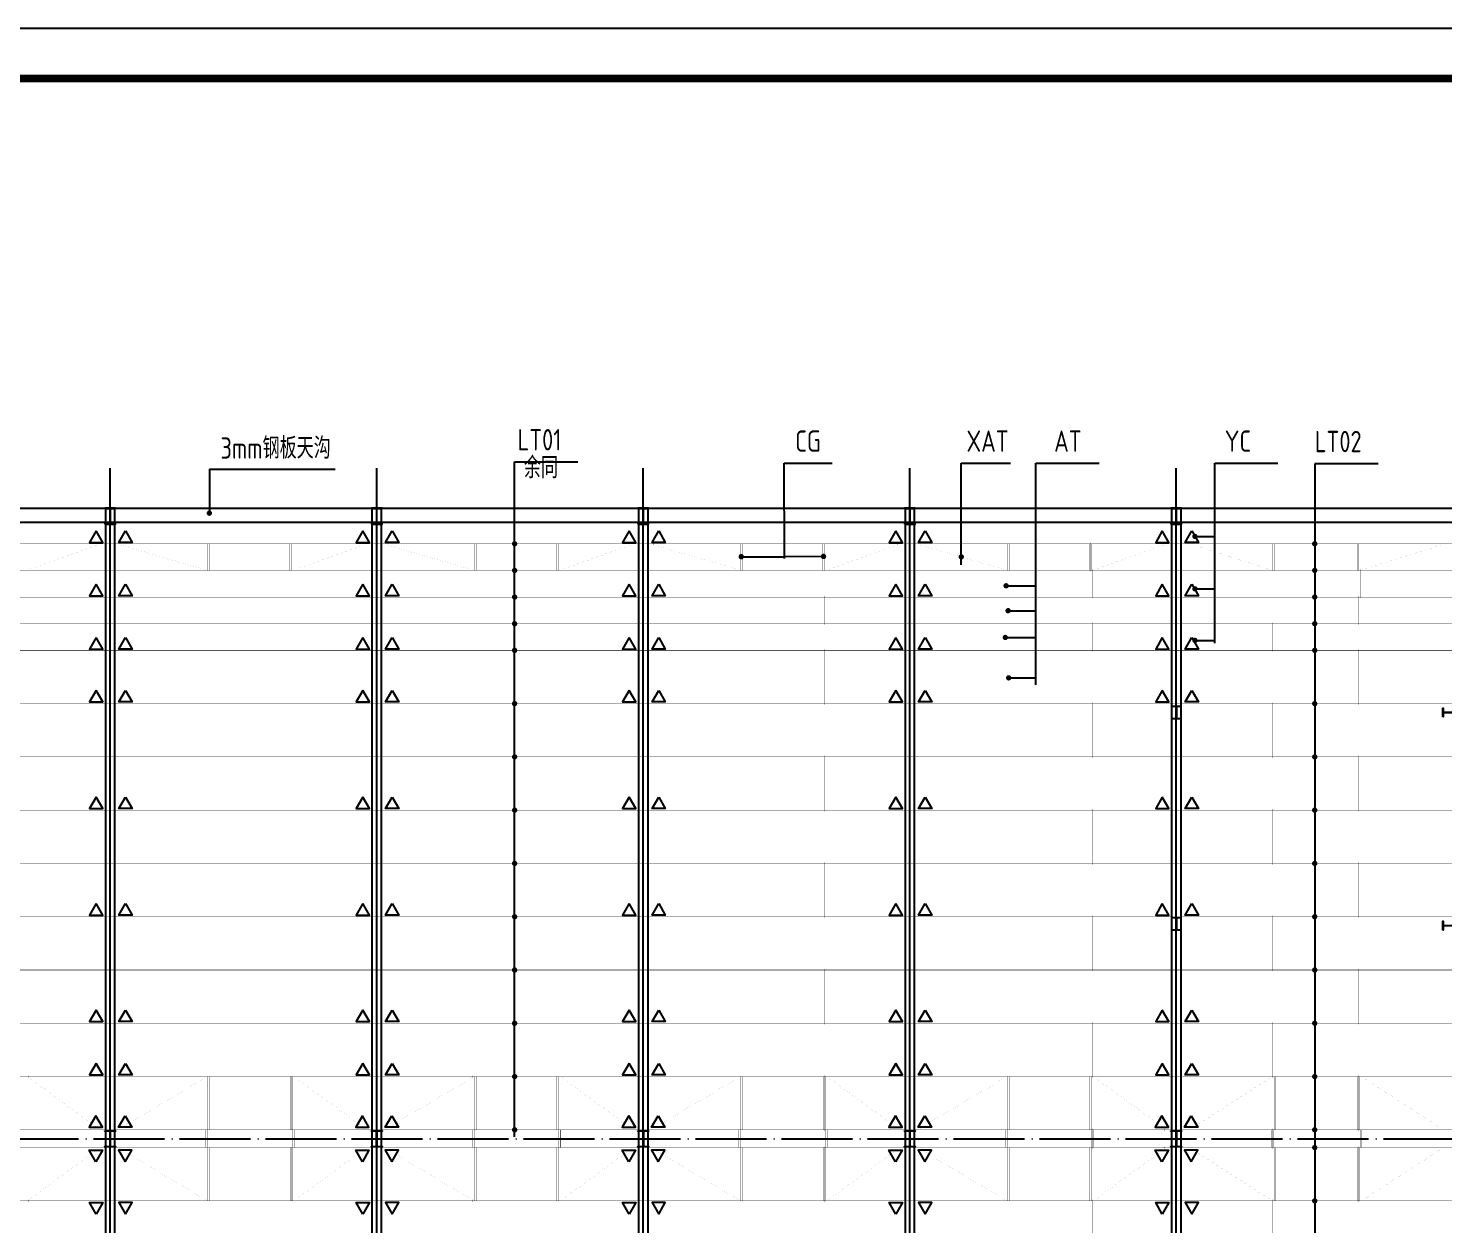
# Model space of a CAD drawing. Extents: x 180850 to 1399066, y 113487 to 334416.
# Drawn here: x 959157 to 998986, y 186697 to 220382 of the extents above; entities that cross this region are included whole.
import ezdxf
from ezdxf.enums import TextEntityAlignment as Align

# ---------------------------------------------------------------- set-up
doc = ezdxf.new("R2010")
doc.units = 0
doc.header["$LTSCALE"] = 1000
doc.linetypes.add('DOTE', pattern=[2.42, 2, -0.2, 0.02, -0.2])
doc.layers.add('_0', color=7, linetype='Continuous', lineweight=25)
for name, color, linetype in [('AXIS', 3, 'Continuous'), ('DOTE', 1, 'Continuous'), ('GL', 150, 'Continuous'), ('GZ', 50, 'Continuous'), ('LT', 27, 'Continuous'), ('PUB_TITLE', 4, 'Continuous'), ('THIN', 7, 'Continuous')]:
    doc.layers.add(name, color=color, linetype=linetype)
doc.styles.add('TSSD_Norm', font='tssdeng.shx', dxfattribs={"bigfont": 'hztxt.shx'})

# ---------------------------------------------------------------- blocks, each defined once
blk = doc.blocks.new('A$C10C50790')
blk.add_line((52100, 35050), (52340, 35050))
at = {"layer": 'GZ'}
for points in [[(22100, 35050), (22400, 35050), (22400, 35060), (22257, 35060), (22253, 35065), (22253, 35485), (22257, 35490), (22400, 35490), (22400, 35500), (22100, 35500), (22100, 35490), (22243, 35490), (22247, 35486), (22247, 35065), (22243, 35060), (22100, 35060), (22100, 35050)], [(29600, 35050), (29900, 35050), (29900, 35060), (29757, 35060), (29753, 35065), (29753, 35485), (29757, 35490), (29900, 35490), (29900, 35500), (29600, 35500), (29600, 35490), (29743, 35490), (29747, 35486), (29747, 35065), (29743, 35060), (29600, 35060), (29600, 35050)], [(37100, 35050), (37400, 35050), (37400, 35060), (37257, 35060), (37253, 35065), (37253, 35485), (37257, 35490), (37400, 35490), (37400, 35500), (37100, 35500), (37100, 35490), (37243, 35490), (37247, 35486), (37247, 35065), (37243, 35060), (37100, 35060), (37100, 35050)], [(44600, 35050), (44900, 35050), (44900, 35060), (44757, 35060), (44753, 35065), (44753, 35485), (44757, 35490), (44900, 35490), (44900, 35500), (44600, 35500), (44600, 35490), (44743, 35490), (44747, 35486), (44747, 35065), (44743, 35060), (44600, 35060), (44600, 35050)], [(52100, 35050), (52400, 35050), (52400, 35060), (52257, 35060), (52253, 35065), (52253, 35485), (52257, 35490), (52400, 35490), (52400, 35500), (52100, 35500), (52100, 35490), (52243, 35490), (52247, 35486), (52247, 35065), (52243, 35060), (52100, 35060), (52100, 35050)], [(52125, 29925), (52375, 29925), (52375, 29915), (52257, 29915), (52253, 29910), (52253, 29590), (52257, 29585), (52375, 29585), (52375, 29575), (52125, 29575), (52125, 29585), (52243, 29585), (52247, 29590), (52247, 29910), (52243, 29915), (52125, 29915), (52125, 29925)], [(59750, 29625), (59750, 29875), (59760, 29875), (59760, 29757), (59765, 29753), (60085, 29753), (60090, 29757), (60090, 29875), (60100, 29875), (60100, 29625), (60090, 29625), (60090, 29743), (60086, 29747), (59765, 29747), (59760, 29743), (59760, 29625), (59750, 29625)], [(52125, 23975), (52375, 23975), (52375, 23965), (52257, 23965), (52253, 23960), (52253, 23640), (52257, 23635), (52375, 23635), (52375, 23625), (52125, 23625), (52125, 23635), (52243, 23635), (52247, 23640), (52247, 23960), (52243, 23965), (52125, 23965), (52125, 23975)], [(59750, 23625), (59750, 23875), (59760, 23875), (59760, 23757), (59765, 23753), (60085, 23753), (60090, 23757), (60090, 23875), (60100, 23875), (60100, 23625), (60090, 23625), (60090, 23743), (60086, 23747), (59765, 23747), (59760, 23743), (59760, 23625), (59750, 23625)], [(22100, 17975), (22400, 17975), (22400, 17965), (22257, 17965), (22253, 17960), (22253, 17540), (22257, 17535), (22400, 17535), (22400, 17525), (22100, 17525), (22100, 17535), (22243, 17535), (22247, 17540), (22247, 17960), (22243, 17965), (22100, 17965), (22100, 17975)], [(29600, 17975), (29900, 17975), (29900, 17965), (29757, 17965), (29753, 17960), (29753, 17540), (29757, 17535), (29900, 17535), (29900, 17525), (29600, 17525), (29600, 17535), (29743, 17535), (29747, 17540), (29747, 17960), (29743, 17965), (29600, 17965), (29600, 17975)], [(37100, 17975), (37400, 17975), (37400, 17965), (37257, 17965), (37253, 17960), (37253, 17540), (37257, 17535), (37400, 17535), (37400, 17525), (37100, 17525), (37100, 17535), (37243, 17535), (37247, 17540), (37247, 17960), (37243, 17965), (37100, 17965), (37100, 17975)], [(44600, 17975), (44900, 17975), (44900, 17965), (44757, 17965), (44753, 17960), (44753, 17540), (44757, 17535), (44900, 17535), (44900, 17525), (44600, 17525), (44600, 17535), (44743, 17535), (44747, 17540), (44747, 17960), (44743, 17965), (44600, 17965), (44600, 17975)], [(52100, 17975), (52400, 17975), (52400, 17965), (52257, 17965), (52253, 17960), (52253, 17540), (52257, 17535), (52400, 17535), (52400, 17525), (52100, 17525), (52100, 17535), (52243, 17535), (52247, 17540), (52247, 17960), (52243, 17965), (52100, 17965), (52100, 17975)]]:
    blk.add_lwpolyline(points, close=True, dxfattribs=at)

msp = doc.modelspace()

# ---------------------------------------------------------------- linework, layer by layer
at = {"layer": '_0', "color": 1, "const_width": 75}
for points in [[(964214.29, 206729.85, 1), (964289.29, 206729.85, 1)], [(972879.87, 205868.4, -1), (972804.87, 205868.4, -1)], [(972879.88, 205868.4, -1), (972804.88, 205868.4, -1)], [(991949.25, 206074.36, 1), (992024.25, 206074.36, 1)], [(995394.57, 205868.41, -1), (995319.57, 205868.41, -1)], [(995394.57, 205868.41, -1), (995319.57, 205868.41, -1)], [(979181.72, 205505.5, 1), (979256.72, 205505.5, 1)], [(981572.09, 205512.09, -1), (981497.09, 205512.09, -1)], [(985373.5, 205499.69, 1), (985448.5, 205499.69, 1)], [(972879.87, 205118.4, -1), (972804.87, 205118.4, -1)], [(972879.88, 205118.4, -1), (972804.88, 205118.4, -1)], [(995394.57, 205118.41, -1), (995319.57, 205118.41, -1)], [(995394.57, 205118.41, -1), (995319.57, 205118.41, -1)], [(986635.64, 204685.8, 1), (986710.64, 204685.8, 1)], [(972879.87, 204368.4, -1), (972804.87, 204368.4, -1)], [(972879.88, 204368.4, -1), (972804.88, 204368.4, -1)], [(991949.25, 204599.09, 1), (992024.25, 204599.09, 1)], [(995394.57, 204368.41, -1), (995319.57, 204368.41, -1)], [(995394.58, 204368.41, -1), (995319.58, 204368.41, -1)], [(986690.14, 203984.42, 1), (986765.14, 203984.42, 1)], [(972879.88, 203618.4, -1), (972804.88, 203618.4, -1)], [(972879.88, 203618.4, -1), (972804.88, 203618.4, -1)], [(995394.57, 203618.41, -1), (995319.57, 203618.41, -1)], [(995394.58, 203618.41, -1), (995319.58, 203618.41, -1)], [(986611.68, 203231.32, 1), (986686.68, 203231.32, 1)], [(991949.25, 203148.51, 1), (992024.25, 203148.51, 1)], [(972879.87, 202868.4, -1), (972804.87, 202868.4, -1)], [(995394.57, 202868.41, -1), (995319.57, 202868.41, -1)], [(986708.44, 202093.72, 1), (986783.44, 202093.72, 1)], [(972879.87, 201368.4, -1), (972804.87, 201368.4, -1)], [(995394.57, 201368.41, -1), (995319.57, 201368.41, -1)], [(972879.87, 199868.4, -1), (972804.87, 199868.4, -1)], [(995394.57, 199868.41, -1), (995319.57, 199868.41, -1)], [(972879.87, 198368.4, -1), (972804.87, 198368.4, -1)], [(995394.57, 198368.41, -1), (995319.57, 198368.41, -1)], [(972879.87, 196868.4, -1), (972804.87, 196868.4, -1)], [(995394.57, 196868.41, -1), (995319.57, 196868.41, -1)], [(972879.87, 195368.4, -1), (972804.87, 195368.4, -1)], [(995394.57, 195368.41, -1), (995319.57, 195368.41, -1)], [(972879.87, 193868.4, -1), (972804.87, 193868.4, -1)], [(995394.57, 193868.41, -1), (995319.57, 193868.41, -1)], [(972879.88, 192368.4, -1), (972804.88, 192368.4, -1)], [(995394.57, 192368.41, -1), (995319.57, 192368.41, -1)], [(972879.88, 190868.4, -1), (972804.88, 190868.4, -1)], [(995394.57, 190868.41, -1), (995319.57, 190868.41, -1)], [(972879.88, 189368.4, -1), (972804.88, 189368.4, -1)], [(995394.58, 189368.41, -1), (995319.58, 189368.41, -1)], [(995394.58, 188868.48, 1), (995319.58, 188868.48, 1)], [(995394.57, 187368.48, 1), (995319.57, 187368.48, 1)]]:
    msp.add_lwpolyline(points, format="xyb", close=True, dxfattribs=at)
at = {"layer": 'AXIS', "linetype": 'ByBlock'}
for p, q in [((964251.79, 207966.77), (967789.26, 207966.77)), ((972842.37, 208173.47), (974623.02, 208173.47)), ((972842.37, 189174.93), (972842.37, 208173.47)), ((980431.17, 208135.45), (981777.86, 208135.45)), ((980434.94, 205455.56), (980431.17, 208135.45)), ((985411, 208135.44), (986799.06, 208135.44)), ((985411, 205273.76), (985411, 208135.44)), ((987510.24, 201899.07), (987510.24, 208135.45)), ((987510.25, 208135.45), (989290.89, 208135.45)), ((992541.67, 208135.45), (994322.32, 208135.45)), ((992541.67, 203067.12), (992541.67, 208135.45)), ((997141.2, 208123.49), (995360.56, 208123.49)), ((995360.56, 208123.49), (995360.57, 172170.64))]:
    msp.add_line(p, q, dxfattribs=at)
at = {"layer": 'AXIS'}
for p, q in [((964251.79, 207966.77), (964251.79, 206729.85)), ((991983.27, 206074.37), (992541.67, 206074.37)), ((979215.74, 205505.51), (980432.66, 205505.51)), ((981538.06, 205512.1), (980432.66, 205505.51)), ((986669.67, 204685.81), (987510.24, 204685.81)), ((991983.27, 204599.11), (992541.67, 204599.11)), ((986724.16, 203984.44), (987510.24, 203977.9)), ((986645.7, 203231.33), (987510.24, 203231.33)), ((991983.27, 203148.52), (992541.67, 203148.52)), ((986742.46, 202093.73), (987510.24, 202093.73))]:
    msp.add_line(p, q, dxfattribs=at)
at = {"layer": 'AXIS', "color": 4, "linetype": 'ByBlock', "ltscale": 0.1}
msp.add_lwpolyline([(939212.22, 206868.45), (999312.22, 206868.45), (999312.22, 206468.45), (939212.22, 206468.45)], close=True, dxfattribs=at)
at = {"layer": 'AXIS', "color": 6, "linetype": 'ByBlock'}
for points in [[(961068.34, 206230.03), (960881.16, 205905.83), (961255.52, 205905.83)], [(961068.34, 206230.03), (960881.16, 205905.83), (961255.52, 205905.83)], [(961895.54, 206230.03), (962082.72, 205905.83), (961708.37, 205905.83)], [(961895.54, 206230.03), (962082.72, 205905.83), (961708.37, 205905.83)], [(968568.34, 206230.03), (968381.16, 205905.83), (968755.52, 205905.83)], [(968568.34, 206230.03), (968381.16, 205905.83), (968755.52, 205905.83)], [(969395.54, 206230.03), (969582.72, 205905.83), (969208.37, 205905.83)], [(969395.54, 206230.03), (969582.72, 205905.83), (969208.37, 205905.83)], [(976068.34, 206230.03), (975881.16, 205905.83), (976255.52, 205905.83)], [(976068.34, 206230.03), (975881.16, 205905.83), (976255.52, 205905.83)], [(976895.54, 206230.03), (977082.72, 205905.83), (976708.37, 205905.83)], [(976895.54, 206230.03), (977082.72, 205905.83), (976708.37, 205905.83)], [(983568.34, 206230.03), (983381.16, 205905.83), (983755.52, 205905.83)], [(983568.34, 206230.03), (983381.16, 205905.83), (983755.52, 205905.83)], [(984395.54, 206230.03), (984582.72, 205905.83), (984208.37, 205905.83)], [(984395.54, 206230.03), (984582.72, 205905.83), (984208.37, 205905.83)], [(991068.34, 206230.03), (990881.16, 205905.83), (991255.52, 205905.83)], [(991068.34, 206230.03), (990881.16, 205905.83), (991255.52, 205905.83)], [(991895.54, 206230.03), (992082.72, 205905.83), (991708.37, 205905.83)], [(991895.54, 206230.03), (992082.72, 205905.83), (991708.37, 205905.83)], [(961068.34, 204730.03), (960881.16, 204405.83), (961255.52, 204405.83)], [(961068.34, 204730.03), (960881.16, 204405.83), (961255.52, 204405.83)], [(961895.54, 204730.03), (962082.72, 204405.83), (961708.37, 204405.83)], [(961895.54, 204730.03), (962082.72, 204405.83), (961708.37, 204405.83)], [(968568.34, 204730.03), (968381.16, 204405.83), (968755.52, 204405.83)], [(968568.34, 204730.03), (968381.16, 204405.83), (968755.52, 204405.83)], [(969395.54, 204730.03), (969582.72, 204405.83), (969208.37, 204405.83)], [(969395.54, 204730.03), (969582.72, 204405.83), (969208.37, 204405.83)], [(976068.34, 204730.03), (975881.16, 204405.83), (976255.52, 204405.83)], [(976068.34, 204730.03), (975881.16, 204405.83), (976255.52, 204405.83)], [(976895.54, 204730.03), (977082.72, 204405.83), (976708.37, 204405.83)], [(976895.54, 204730.03), (977082.72, 204405.83), (976708.37, 204405.83)], [(983568.34, 204730.03), (983381.16, 204405.83), (983755.52, 204405.83)], [(983568.34, 204730.03), (983381.16, 204405.83), (983755.52, 204405.83)], [(984395.54, 204730.03), (984582.72, 204405.83), (984208.37, 204405.83)], [(984395.54, 204730.03), (984582.72, 204405.83), (984208.37, 204405.83)], [(991068.34, 204730.03), (990881.16, 204405.83), (991255.52, 204405.83)], [(991068.34, 204730.03), (990881.16, 204405.83), (991255.52, 204405.83)], [(991895.54, 204730.03), (992082.72, 204405.83), (991708.37, 204405.83)], [(991895.54, 204730.03), (992082.72, 204405.83), (991708.37, 204405.83)], [(961068.34, 203230.03), (960881.16, 202905.83), (961255.52, 202905.83)], [(961895.55, 203230.03), (962082.72, 202905.83), (961708.37, 202905.83)], [(968568.34, 203230.03), (968381.16, 202905.83), (968755.52, 202905.83)], [(969395.55, 203230.03), (969582.72, 202905.83), (969208.37, 202905.83)], [(976068.34, 203230.03), (975881.16, 202905.83), (976255.52, 202905.83)], [(976895.55, 203230.03), (977082.72, 202905.83), (976708.37, 202905.83)], [(983568.34, 203230.03), (983381.16, 202905.83), (983755.52, 202905.83)], [(984395.55, 203230.03), (984582.72, 202905.83), (984208.37, 202905.83)], [(991068.34, 203230.03), (990881.16, 202905.83), (991255.52, 202905.83)], [(991895.55, 203230.03), (992082.72, 202905.83), (991708.37, 202905.83)], [(961068.34, 201738.47), (960881.16, 201414.27), (961255.52, 201414.27)], [(961895.54, 201738.47), (962082.72, 201414.27), (961708.37, 201414.27)], [(968568.34, 201738.47), (968381.16, 201414.27), (968755.52, 201414.27)], [(969395.54, 201738.47), (969582.72, 201414.27), (969208.37, 201414.27)], [(976068.34, 201738.47), (975881.16, 201414.27), (976255.52, 201414.27)], [(976895.54, 201738.47), (977082.72, 201414.27), (976708.37, 201414.27)], [(983568.34, 201738.47), (983381.16, 201414.27), (983755.52, 201414.27)], [(984395.54, 201738.47), (984582.72, 201414.27), (984208.37, 201414.27)], [(991068.34, 201738.47), (990881.16, 201414.27), (991255.52, 201414.27)], [(991895.54, 201738.47), (992082.72, 201414.27), (991708.37, 201414.27)], [(961068.34, 198738.47), (960881.16, 198414.27), (961255.52, 198414.27)], [(961895.55, 198738.47), (962082.72, 198414.27), (961708.37, 198414.27)], [(968568.34, 198738.47), (968381.16, 198414.27), (968755.52, 198414.27)], [(969395.55, 198738.47), (969582.72, 198414.27), (969208.37, 198414.27)], [(976068.34, 198738.47), (975881.16, 198414.27), (976255.52, 198414.27)], [(976895.55, 198738.47), (977082.72, 198414.27), (976708.37, 198414.27)], [(983568.34, 198738.47), (983381.16, 198414.27), (983755.52, 198414.27)], [(984395.55, 198738.47), (984582.72, 198414.27), (984208.37, 198414.27)], [(991068.34, 198738.47), (990881.16, 198414.27), (991255.52, 198414.27)], [(991895.55, 198738.47), (992082.72, 198414.27), (991708.37, 198414.27)], [(961068.34, 195738.47), (960881.17, 195414.27), (961255.52, 195414.27)], [(961895.55, 195738.47), (962082.73, 195414.27), (961708.37, 195414.27)], [(968568.34, 195738.47), (968381.17, 195414.27), (968755.52, 195414.27)], [(969395.55, 195738.47), (969582.73, 195414.27), (969208.37, 195414.27)], [(976068.34, 195738.47), (975881.17, 195414.27), (976255.52, 195414.27)], [(976895.55, 195738.47), (977082.73, 195414.27), (976708.37, 195414.27)], [(983568.34, 195738.47), (983381.17, 195414.27), (983755.52, 195414.27)], [(984395.55, 195738.47), (984582.73, 195414.27), (984208.37, 195414.27)], [(991068.34, 195738.47), (990881.17, 195414.27), (991255.52, 195414.27)], [(991895.55, 195738.47), (992082.73, 195414.27), (991708.37, 195414.27)], [(961068.34, 192738.47), (960881.17, 192414.27), (961255.52, 192414.27)], [(961895.55, 192738.47), (962082.73, 192414.27), (961708.37, 192414.27)], [(968568.34, 192738.47), (968381.17, 192414.27), (968755.52, 192414.27)], [(969395.55, 192738.47), (969582.73, 192414.27), (969208.37, 192414.27)], [(976068.34, 192738.47), (975881.17, 192414.27), (976255.52, 192414.27)], [(976895.55, 192738.47), (977082.73, 192414.27), (976708.37, 192414.27)], [(983568.34, 192738.47), (983381.17, 192414.27), (983755.52, 192414.27)], [(984395.55, 192738.47), (984582.73, 192414.27), (984208.37, 192414.27)], [(991068.34, 192738.47), (990881.17, 192414.27), (991255.52, 192414.27)], [(991895.55, 192738.47), (992082.73, 192414.27), (991708.37, 192414.27)], [(961068.34, 191238.47), (960881.16, 190914.27), (961255.52, 190914.27)], [(961895.55, 191238.47), (962082.73, 190914.27), (961708.37, 190914.27)], [(968568.34, 191238.47), (968381.16, 190914.27), (968755.52, 190914.27)], [(969395.55, 191238.47), (969582.73, 190914.27), (969208.37, 190914.27)], [(976068.34, 191238.47), (975881.16, 190914.27), (976255.52, 190914.27)], [(976895.55, 191238.47), (977082.73, 190914.27), (976708.37, 190914.27)], [(983568.34, 191238.47), (983381.16, 190914.27), (983755.52, 190914.27)], [(984395.55, 191238.47), (984582.73, 190914.27), (984208.37, 190914.27)], [(991068.34, 191238.47), (990881.16, 190914.27), (991255.52, 190914.27)], [(991895.55, 191238.47), (992082.73, 190914.27), (991708.37, 190914.27)], [(961056.87, 189767.22), (960869.69, 189443.02), (961244.05, 189443.02)], [(961884.08, 189767.22), (962071.25, 189443.02), (961696.9, 189443.02)], [(968556.87, 189767.22), (968369.69, 189443.02), (968744.05, 189443.02)], [(969384.08, 189767.22), (969571.25, 189443.02), (969196.9, 189443.02)], [(976056.87, 189767.22), (975869.69, 189443.02), (976244.05, 189443.02)], [(976884.08, 189767.22), (977071.25, 189443.02), (976696.9, 189443.02)], [(983556.87, 189767.22), (983369.69, 189443.02), (983744.05, 189443.02)], [(984384.08, 189767.22), (984571.25, 189443.02), (984196.9, 189443.02)], [(991056.87, 189767.22), (990869.69, 189443.02), (991244.05, 189443.02)], [(991884.08, 189767.22), (992071.25, 189443.02), (991696.9, 189443.02)], [(961056.87, 188469.68), (960869.69, 188793.88), (961244.05, 188793.88)], [(961884.08, 188469.68), (962071.25, 188793.88), (961696.9, 188793.88)], [(968556.87, 188469.68), (968369.69, 188793.88), (968744.05, 188793.88)], [(969384.08, 188469.68), (969571.25, 188793.88), (969196.9, 188793.88)], [(976056.87, 188469.68), (975869.69, 188793.88), (976244.05, 188793.88)], [(976884.08, 188469.68), (977071.25, 188793.88), (976696.9, 188793.88)], [(983556.87, 188469.68), (983369.69, 188793.88), (983744.05, 188793.88)], [(984384.08, 188469.68), (984571.25, 188793.88), (984196.9, 188793.88)], [(991056.87, 188469.68), (990869.69, 188793.88), (991244.05, 188793.88)], [(991884.08, 188469.68), (992071.25, 188793.88), (991696.9, 188793.88)], [(961068.34, 186998.42), (960881.16, 187322.63), (961255.52, 187322.63)], [(961895.55, 186998.42), (962082.73, 187322.63), (961708.37, 187322.63)], [(968568.34, 186998.42), (968381.16, 187322.63), (968755.52, 187322.63)], [(969395.55, 186998.42), (969582.73, 187322.63), (969208.37, 187322.63)], [(976068.34, 186998.42), (975881.16, 187322.63), (976255.52, 187322.63)], [(976895.55, 186998.42), (977082.73, 187322.63), (976708.37, 187322.63)], [(983568.34, 186998.42), (983381.16, 187322.63), (983755.52, 187322.63)], [(984395.55, 186998.42), (984582.73, 187322.63), (984208.37, 187322.63)], [(991068.34, 186998.42), (990881.16, 187322.63), (991255.52, 187322.63)], [(991895.55, 186998.42), (992082.73, 187322.63), (991708.37, 187322.63)]]:
    msp.add_lwpolyline(points, close=True, dxfattribs=at)
at = {"layer": 'AXIS', "color": 3, "linetype": 'ByBlock', "const_width": 1}
for points in [[(961116.49, 205898.41), (961116.49, 205838.41), (959187, 205148.41), (959187, 205088.41)], [(961741.16, 205898.41), (961741.16, 205838.41), (964116.59, 205148.41), (964116.59, 205088.41)], [(964236.59, 205088.41), (964236.59, 205148.41), (964236.59, 205838.41), (964236.59, 205898.41)], [(966538.06, 205088.41), (966538.06, 205148.41), (966538.06, 205838.41), (966538.06, 205898.41)], [(968616.49, 205898.41), (968616.49, 205838.41), (966687, 205148.41), (966687, 205088.41)], [(969241.16, 205898.41), (969241.16, 205838.41), (971616.59, 205148.41), (971616.59, 205088.41)], [(971736.59, 205088.41), (971736.59, 205148.41), (971736.59, 205838.41), (971736.59, 205898.41)], [(974038.06, 205088.41), (974038.06, 205148.41), (974038.06, 205838.41), (974038.06, 205898.41)], [(976116.49, 205898.41), (976116.49, 205838.41), (974187, 205148.41), (974187, 205088.41)], [(976741.16, 205898.41), (976741.16, 205838.41), (979116.59, 205148.41), (979116.59, 205088.41)], [(979236.59, 205088.41), (979236.59, 205148.41), (979236.59, 205838.41), (979236.59, 205898.41)], [(981538.06, 205088.41), (981538.06, 205148.41), (981538.06, 205838.41), (981538.06, 205898.41)], [(983616.49, 205898.41), (983616.49, 205838.41), (981687, 205148.41), (981687, 205088.41)], [(984241.16, 205898.41), (984241.16, 205838.41), (986616.59, 205148.41), (986616.59, 205088.41)], [(986736.59, 205088.41), (986736.59, 205148.41), (986736.59, 205838.41), (986736.59, 205898.41)], [(989038.06, 205088.41), (989038.06, 205148.41), (989038.06, 205838.41), (989038.06, 205898.41)], [(991116.49, 205898.41), (991116.49, 205838.41), (989187, 205148.41), (989187, 205088.41)], [(991939.21, 205898.41), (991939.21, 205838.41), (994082.8, 205148.41), (994082.8, 205088.41)], [(994194.84, 205088.41), (994194.84, 205148.41), (994194.84, 205838.41), (994194.84, 205898.41)], [(996573.05, 205088.41), (996573.05, 205148.41), (996573.05, 205838.41), (996573.05, 205898.41)], [(998934.4, 205898.41), (998934.4, 205838.41), (996716.83, 205148.41), (996716.83, 205088.41)], [(964176.59, 204338.41), (964176.59, 204398.41), (964176.59, 205088.41), (964176.59, 205148.41)], [(966612.53, 204338.41), (966612.53, 204398.41), (966612.53, 205088.41), (966612.53, 205148.41)], [(971676.59, 204338.41), (971676.59, 204398.41), (971676.59, 205088.41), (971676.59, 205148.41)], [(974112.53, 204338.41), (974112.53, 204398.41), (974112.53, 205088.41), (974112.53, 205148.41)], [(979176.59, 204338.41), (979176.59, 204398.41), (979176.59, 205088.41), (979176.59, 205148.41)], [(981612.53, 204338.41), (981612.53, 204398.41), (981612.53, 205088.41), (981612.53, 205148.41)], [(986676.59, 204338.41), (986676.59, 204398.41), (986676.59, 205088.41), (986676.59, 205148.41)], [(989112.53, 204338.41), (989112.53, 204398.41), (989112.53, 205088.41), (989112.53, 205148.41)], [(994134.84, 204338.4), (994134.84, 204398.4), (994134.84, 205088.4), (994134.84, 205148.4)], [(996654.18, 204338.41), (996654.18, 204398.41), (996654.18, 205088.41), (996654.18, 205148.41)], [(964236.59, 203588.41), (964236.59, 203648.41), (964236.59, 204338.41), (964236.59, 204398.41)], [(966552.53, 203588.41), (966552.53, 203648.41), (966552.53, 204338.41), (966552.53, 204398.41)], [(971736.59, 203588.41), (971736.59, 203648.41), (971736.59, 204338.41), (971736.59, 204398.41)], [(974052.53, 203588.41), (974052.53, 203648.41), (974052.53, 204338.41), (974052.53, 204398.41)], [(979236.59, 203588.41), (979236.59, 203648.41), (979236.59, 204338.41), (979236.59, 204398.41)], [(981552.53, 203588.41), (981552.53, 203648.41), (981552.53, 204338.41), (981552.53, 204398.41)], [(986736.59, 203588.41), (986736.59, 203648.41), (986736.59, 204338.41), (986736.59, 204398.41)], [(989052.53, 203588.41), (989052.53, 203648.41), (989052.53, 204338.41), (989052.53, 204398.41)], [(994254.84, 203588.4), (994254.84, 203648.4), (994254.84, 204338.4), (994254.84, 204398.4)], [(996598.58, 203588.41), (996598.58, 203648.41), (996598.58, 204338.41), (996598.58, 204398.41)], [(964176.59, 202838.41), (964176.59, 202898.41), (964176.59, 203588.41), (964176.59, 203648.41)], [(966612.53, 202838.41), (966612.53, 202898.41), (966612.53, 203588.41), (966612.53, 203648.41)], [(971676.59, 202838.41), (971676.59, 202898.41), (971676.59, 203588.41), (971676.59, 203648.41)], [(974112.53, 202838.41), (974112.53, 202898.41), (974112.53, 203588.41), (974112.53, 203648.41)], [(979176.59, 202838.41), (979176.59, 202898.41), (979176.59, 203588.41), (979176.59, 203648.41)], [(981612.53, 202838.41), (981612.53, 202898.41), (981612.53, 203588.41), (981612.53, 203648.41)], [(986676.59, 202838.41), (986676.59, 202898.41), (986676.59, 203588.41), (986676.59, 203648.41)], [(989112.53, 202838.41), (989112.53, 202898.41), (989112.53, 203588.41), (989112.53, 203648.41)], [(994177.82, 202838.4), (994177.82, 202898.4), (994177.82, 203588.4), (994177.82, 203648.4)], [(996658.58, 202838.41), (996658.58, 202898.41), (996658.58, 203588.41), (996658.58, 203648.41)], [(964236.59, 201338.41), (964236.59, 201398.41), (964236.59, 202838.41), (964236.59, 202898.41)], [(966552.53, 201338.4), (966552.53, 201398.4), (966552.53, 202838.41), (966552.53, 202898.41)], [(971736.59, 201338.41), (971736.59, 201398.41), (971736.59, 202838.41), (971736.59, 202898.41)], [(974052.53, 201338.4), (974052.53, 201398.4), (974052.53, 202838.41), (974052.53, 202898.41)], [(979236.59, 201338.41), (979236.59, 201398.41), (979236.59, 202838.41), (979236.59, 202898.41)], [(981552.53, 201338.4), (981552.53, 201398.4), (981552.53, 202838.41), (981552.53, 202898.41)], [(986736.59, 201338.41), (986736.59, 201398.41), (986736.59, 202838.41), (986736.59, 202898.41)], [(989052.53, 201338.4), (989052.53, 201398.4), (989052.53, 202838.41), (989052.53, 202898.41)], [(994237.83, 201338.37), (994237.83, 201398.37), (994237.83, 202838.37), (994237.83, 202898.37)], [(996598.59, 201338.38), (996598.59, 201398.38), (996598.59, 202838.38), (996598.59, 202898.38)], [(964176.59, 199838.41), (964176.59, 199898.41), (964176.59, 201338.41), (964176.59, 201398.41)], [(966612.53, 199838.4), (966612.53, 199898.4), (966612.53, 201338.4), (966612.53, 201398.4)], [(971676.59, 199838.41), (971676.59, 199898.41), (971676.59, 201338.41), (971676.59, 201398.41)], [(974112.53, 199838.4), (974112.53, 199898.4), (974112.53, 201338.4), (974112.53, 201398.4)], [(979176.59, 199838.41), (979176.59, 199898.41), (979176.59, 201338.41), (979176.59, 201398.41)], [(981612.53, 199838.4), (981612.53, 199898.4), (981612.53, 201338.4), (981612.53, 201398.4)], [(986676.59, 199838.41), (986676.59, 199898.41), (986676.59, 201338.41), (986676.59, 201398.41)], [(989112.53, 199838.4), (989112.53, 199898.4), (989112.53, 201338.4), (989112.53, 201398.4)], [(994177.83, 199838.37), (994177.83, 199898.37), (994177.83, 201338.37), (994177.83, 201398.37)], [(996658.59, 199838.38), (996658.59, 199898.38), (996658.59, 201338.38), (996658.59, 201398.38)], [(964236.59, 198338.41), (964236.59, 198398.41), (964236.59, 199838.41), (964236.59, 199898.41)], [(966552.53, 198338.4), (966552.53, 198398.4), (966552.53, 199838.41), (966552.53, 199898.41)], [(971736.59, 198338.41), (971736.59, 198398.41), (971736.59, 199838.41), (971736.59, 199898.41)], [(974052.53, 198338.4), (974052.53, 198398.4), (974052.53, 199838.41), (974052.53, 199898.41)], [(979236.59, 198338.41), (979236.59, 198398.41), (979236.59, 199838.41), (979236.59, 199898.41)], [(981552.53, 198338.4), (981552.53, 198398.4), (981552.53, 199838.41), (981552.53, 199898.41)], [(986736.59, 198338.41), (986736.59, 198398.41), (986736.59, 199838.41), (986736.59, 199898.41)], [(989052.53, 198338.4), (989052.53, 198398.4), (989052.53, 199838.41), (989052.53, 199898.41)], [(994237.83, 198338.37), (994237.83, 198398.37), (994237.83, 199838.37), (994237.83, 199898.37)], [(996598.59, 198338.38), (996598.59, 198398.38), (996598.59, 199838.38), (996598.59, 199898.38)], [(964176.59, 196838.41), (964176.59, 196898.41), (964176.59, 198338.41), (964176.59, 198398.41)], [(966612.53, 196838.4), (966612.53, 196898.4), (966612.53, 198338.4), (966612.53, 198398.4)], [(971676.59, 196838.41), (971676.59, 196898.41), (971676.59, 198338.41), (971676.59, 198398.41)], [(974112.53, 196838.4), (974112.53, 196898.4), (974112.53, 198338.4), (974112.53, 198398.4)], [(979176.59, 196838.41), (979176.59, 196898.41), (979176.59, 198338.41), (979176.59, 198398.41)], [(981612.53, 196838.4), (981612.53, 196898.4), (981612.53, 198338.4), (981612.53, 198398.4)], [(986676.59, 196838.41), (986676.59, 196898.41), (986676.59, 198338.41), (986676.59, 198398.41)], [(989112.53, 196838.4), (989112.53, 196898.4), (989112.53, 198338.4), (989112.53, 198398.4)], [(994177.83, 196838.37), (994177.83, 196898.37), (994177.83, 198338.37), (994177.83, 198398.37)], [(996658.59, 196838.38), (996658.59, 196898.38), (996658.59, 198338.38), (996658.59, 198398.38)], [(964236.59, 195338.41), (964236.59, 195398.41), (964236.59, 196838.41), (964236.59, 196898.41)], [(966552.53, 195338.4), (966552.53, 195398.4), (966552.53, 196838.41), (966552.53, 196898.41)], [(971736.59, 195338.41), (971736.59, 195398.41), (971736.59, 196838.41), (971736.59, 196898.41)], [(974052.53, 195338.4), (974052.53, 195398.4), (974052.53, 196838.41), (974052.53, 196898.41)], [(979236.59, 195338.41), (979236.59, 195398.41), (979236.59, 196838.41), (979236.59, 196898.41)], [(981552.53, 195338.4), (981552.53, 195398.4), (981552.53, 196838.41), (981552.53, 196898.41)], [(986736.59, 195338.41), (986736.59, 195398.41), (986736.59, 196838.41), (986736.59, 196898.41)], [(989052.53, 195338.4), (989052.53, 195398.4), (989052.53, 196838.41), (989052.53, 196898.41)], [(994237.83, 195338.37), (994237.83, 195398.37), (994237.83, 196838.37), (994237.83, 196898.37)], [(996598.59, 195338.38), (996598.59, 195398.38), (996598.59, 196838.38), (996598.59, 196898.38)], [(964176.6, 193838.41), (964176.6, 193898.41), (964176.6, 195338.41), (964176.6, 195398.41)], [(966612.54, 193838.4), (966612.54, 193898.4), (966612.54, 195338.4), (966612.54, 195398.4)], [(971676.6, 193838.41), (971676.6, 193898.41), (971676.6, 195338.41), (971676.6, 195398.41)], [(974112.54, 193838.4), (974112.54, 193898.4), (974112.54, 195338.4), (974112.54, 195398.4)], [(979176.6, 193838.41), (979176.6, 193898.41), (979176.6, 195338.41), (979176.6, 195398.41)], [(981612.54, 193838.4), (981612.54, 193898.4), (981612.54, 195338.4), (981612.54, 195398.4)], [(986676.6, 193838.41), (986676.6, 193898.41), (986676.6, 195338.41), (986676.6, 195398.41)], [(989112.54, 193838.4), (989112.54, 193898.4), (989112.54, 195338.4), (989112.54, 195398.4)], [(994177.83, 193838.37), (994177.83, 193898.37), (994177.83, 195338.37), (994177.83, 195398.37)], [(996658.59, 193838.38), (996658.59, 193898.38), (996658.59, 195338.38), (996658.59, 195398.38)], [(964236.6, 192338.41), (964236.6, 192398.41), (964236.6, 193838.41), (964236.6, 193898.41)], [(966552.54, 192338.4), (966552.54, 192398.4), (966552.54, 193838.41), (966552.54, 193898.41)], [(971736.6, 192338.41), (971736.6, 192398.41), (971736.6, 193838.41), (971736.6, 193898.41)], [(974052.54, 192338.4), (974052.54, 192398.4), (974052.54, 193838.41), (974052.54, 193898.41)], [(979236.6, 192338.41), (979236.6, 192398.41), (979236.6, 193838.41), (979236.6, 193898.41)], [(981552.54, 192338.4), (981552.54, 192398.4), (981552.54, 193838.41), (981552.54, 193898.41)], [(986736.6, 192338.41), (986736.6, 192398.41), (986736.6, 193838.41), (986736.6, 193898.41)], [(989052.54, 192338.4), (989052.54, 192398.4), (989052.54, 193838.41), (989052.54, 193898.41)], [(994237.83, 192338.37), (994237.83, 192398.37), (994237.83, 193838.37), (994237.83, 193898.37)], [(996598.59, 192338.38), (996598.59, 192398.38), (996598.59, 193838.38), (996598.59, 193898.38)], [(964176.6, 190838.41), (964176.6, 190898.41), (964176.6, 192338.41), (964176.6, 192398.41)], [(966612.54, 190838.4), (966612.54, 190898.4), (966612.54, 192338.4), (966612.54, 192398.4)], [(971676.6, 190838.41), (971676.6, 190898.41), (971676.6, 192338.41), (971676.6, 192398.41)], [(974112.54, 190838.4), (974112.54, 190898.4), (974112.54, 192338.4), (974112.54, 192398.4)], [(979176.6, 190838.41), (979176.6, 190898.41), (979176.6, 192338.41), (979176.6, 192398.41)], [(981612.54, 190838.4), (981612.54, 190898.4), (981612.54, 192338.4), (981612.54, 192398.4)], [(986676.6, 190838.41), (986676.6, 190898.41), (986676.6, 192338.41), (986676.6, 192398.41)], [(989112.54, 190838.4), (989112.54, 190898.4), (989112.54, 192338.4), (989112.54, 192398.4)], [(994177.83, 190838.37), (994177.83, 190898.37), (994177.83, 192338.37), (994177.83, 192398.37)], [(996658.59, 190838.38), (996658.59, 190898.38), (996658.59, 192338.38), (996658.59, 192398.38)], [(961138.67, 189337.99), (961138.67, 189397.99), (959172.24, 190837.99), (959172.24, 190897.99)], [(961723.97, 189337.99), (961723.97, 189397.99), (964146.88, 190837.99), (964146.88, 190897.99)], [(964236.6, 189338.41), (964236.6, 189398.41), (964236.6, 190838.41), (964236.6, 190898.41)], [(966552.54, 189338.4), (966552.54, 189398.4), (966552.54, 190838.41), (966552.54, 190898.41)], [(968638.67, 189337.99), (968638.67, 189397.99), (966672.24, 190837.99), (966672.24, 190897.99)], [(969223.97, 189337.99), (969223.97, 189397.99), (971646.88, 190837.99), (971646.88, 190897.99)], [(971736.6, 189338.41), (971736.6, 189398.41), (971736.6, 190838.41), (971736.6, 190898.41)], [(974052.54, 189338.4), (974052.54, 189398.4), (974052.54, 190838.41), (974052.54, 190898.41)], [(976138.67, 189337.99), (976138.67, 189397.99), (974172.24, 190837.99), (974172.24, 190897.99)], [(976723.97, 189337.99), (976723.97, 189397.99), (979146.88, 190837.99), (979146.88, 190897.99)], [(979236.6, 189338.41), (979236.6, 189398.41), (979236.6, 190838.41), (979236.6, 190898.41)], [(981552.54, 189338.4), (981552.54, 189398.4), (981552.54, 190838.41), (981552.54, 190898.41)], [(983638.67, 189337.99), (983638.67, 189397.99), (981672.24, 190837.99), (981672.24, 190897.99)], [(984223.97, 189337.99), (984223.97, 189397.99), (986646.88, 190837.99), (986646.88, 190897.99)], [(986736.6, 189338.41), (986736.6, 189398.41), (986736.6, 190838.41), (986736.6, 190898.41)], [(989052.54, 189338.4), (989052.54, 189398.4), (989052.54, 190838.41), (989052.54, 190898.41)], [(991138.67, 189337.99), (991138.67, 189397.99), (989172.24, 190837.99), (989172.24, 190897.99)], [(991879.02, 189338.37), (991879.02, 189398.37), (994117.83, 190838.37), (994117.83, 190898.37)], [(994237.83, 189338.37), (994237.83, 189398.37), (994237.83, 190838.37), (994237.83, 190898.37)], [(996598.59, 189338.38), (996598.59, 189398.38), (996598.59, 190838.38), (996598.59, 190898.38)], [(998934.41, 189338.38), (998934.41, 189398.38), (996718.59, 190838.38), (996718.59, 190898.38)], [(964176.6, 188838.53), (964176.6, 188898.53), (964176.6, 189338.37), (964176.6, 189398.37)], [(964176.6, 189398.37), (964176.6, 189338.37), (964176.6, 188898.53), (964176.6, 188838.53)], [(966612.54, 188838.53), (966612.54, 188898.53), (966612.54, 189338.37), (966612.54, 189398.37)], [(966612.54, 189398.37), (966612.54, 189338.37), (966612.54, 188898.53), (966612.54, 188838.53)], [(971676.6, 188838.53), (971676.6, 188898.53), (971676.6, 189338.37), (971676.6, 189398.37)], [(971676.6, 189398.37), (971676.6, 189338.37), (971676.6, 188898.53), (971676.6, 188838.53)], [(974112.54, 188838.53), (974112.54, 188898.53), (974112.54, 189338.37), (974112.54, 189398.37)], [(974112.54, 189398.37), (974112.54, 189338.37), (974112.54, 188898.53), (974112.54, 188838.53)], [(979176.6, 188838.53), (979176.6, 188898.53), (979176.6, 189338.37), (979176.6, 189398.37)], [(979176.6, 189398.37), (979176.6, 189338.37), (979176.6, 188898.53), (979176.6, 188838.53)], [(981612.54, 188838.53), (981612.54, 188898.53), (981612.54, 189338.37), (981612.54, 189398.37)], [(981612.54, 189398.37), (981612.54, 189338.37), (981612.54, 188898.53), (981612.54, 188838.53)], [(986676.6, 188838.53), (986676.6, 188898.53), (986676.6, 189338.37), (986676.6, 189398.37)], [(986676.6, 189398.37), (986676.6, 189338.37), (986676.6, 188898.53), (986676.6, 188838.53)], [(989112.54, 188838.53), (989112.54, 188898.53), (989112.54, 189338.37), (989112.54, 189398.37)], [(989112.54, 189398.37), (989112.54, 189338.37), (989112.54, 188898.53), (989112.54, 188838.53)], [(994177.83, 188838.53), (994177.83, 188898.53), (994177.83, 189338.37), (994177.83, 189398.37)], [(994177.83, 189398.37), (994177.83, 189338.37), (994177.83, 188898.53), (994177.83, 188838.53)], [(996658.59, 188838.54), (996658.59, 188898.54), (996658.59, 189338.38), (996658.59, 189398.38)], [(996658.59, 189398.37), (996658.59, 189338.37), (996658.59, 188898.53), (996658.59, 188838.53)], [(961138.67, 188898.9), (961138.67, 188838.9), (959172.24, 187398.9), (959172.24, 187338.9)], [(961723.97, 188898.9), (961723.97, 188838.9), (964146.88, 187398.9), (964146.88, 187338.9)], [(964236.6, 188898.49), (964236.6, 188838.49), (964236.6, 187398.48), (964236.6, 187338.48)], [(966552.54, 188898.49), (966552.54, 188838.49), (966552.54, 187398.49), (966552.54, 187338.49)], [(968638.67, 188898.9), (968638.67, 188838.9), (966672.24, 187398.9), (966672.24, 187338.9)], [(969223.97, 188898.9), (969223.97, 188838.9), (971646.88, 187398.9), (971646.88, 187338.9)], [(971736.6, 188898.49), (971736.6, 188838.49), (971736.6, 187398.48), (971736.6, 187338.48)], [(974052.54, 188898.49), (974052.54, 188838.49), (974052.54, 187398.49), (974052.54, 187338.49)], [(976138.67, 188898.9), (976138.67, 188838.9), (974172.24, 187398.9), (974172.24, 187338.9)], [(976723.97, 188898.9), (976723.97, 188838.9), (979146.88, 187398.9), (979146.88, 187338.9)], [(979236.6, 188898.49), (979236.6, 188838.49), (979236.6, 187398.48), (979236.6, 187338.48)], [(981552.54, 188898.49), (981552.54, 188838.49), (981552.54, 187398.49), (981552.54, 187338.49)], [(983638.67, 188898.9), (983638.67, 188838.9), (981672.24, 187398.9), (981672.24, 187338.9)], [(984223.97, 188898.9), (984223.97, 188838.9), (986646.88, 187398.9), (986646.88, 187338.9)], [(986736.6, 188898.49), (986736.6, 188838.49), (986736.6, 187398.48), (986736.6, 187338.48)], [(989052.54, 188898.49), (989052.54, 188838.49), (989052.54, 187398.49), (989052.54, 187338.49)], [(991138.67, 188898.9), (991138.67, 188838.9), (989172.24, 187398.9), (989172.24, 187338.9)], [(991879.02, 188898.52), (991879.02, 188838.52), (994117.83, 187398.52), (994117.83, 187338.52)], [(994237.83, 188898.53), (994237.83, 188838.53), (994237.83, 187398.53), (994237.83, 187338.53)], [(996598.59, 188898.52), (996598.59, 188838.52), (996598.59, 187398.52), (996598.59, 187338.52)], [(998934.41, 188898.52), (998934.41, 188838.52), (996718.59, 187398.52), (996718.59, 187338.52)], [(964176.6, 187398.49), (964176.6, 187338.49), (964176.6, 185898.49), (964176.6, 185838.49)], [(966612.54, 187398.49), (966612.54, 187338.49), (966612.54, 185898.49), (966612.54, 185838.49)], [(971676.6, 187398.49), (971676.6, 187338.49), (971676.6, 185898.49), (971676.6, 185838.49)], [(974112.54, 187398.49), (974112.54, 187338.49), (974112.54, 185898.49), (974112.54, 185838.49)], [(979176.6, 187398.49), (979176.6, 187338.49), (979176.6, 185898.49), (979176.6, 185838.49)], [(981612.54, 187398.49), (981612.54, 187338.49), (981612.54, 185898.49), (981612.54, 185838.49)], [(986676.6, 187398.49), (986676.6, 187338.49), (986676.6, 185898.49), (986676.6, 185838.49)], [(989112.54, 187398.49), (989112.54, 187338.49), (989112.54, 185898.49), (989112.54, 185838.49)], [(994177.83, 187398.53), (994177.83, 187338.53), (994177.83, 185898.53), (994177.83, 185838.53)], [(996658.59, 187398.52), (996658.59, 187338.52), (996658.59, 185898.52), (996658.59, 185838.52)]]:
    msp.add_lwpolyline(points, dxfattribs=at)
at = {"layer": 'AXIS', "color": 6, "linetype": 'ByBlock', "const_width": 10}
for points in [[(964211.59, 205118.41), (964261.59, 205118.41), (964261.59, 205868.41), (964211.59, 205868.41)], [(966563.06, 205118.41), (966513.06, 205118.41), (966513.06, 205868.41), (966563.06, 205868.41)], [(971711.59, 205118.41), (971761.59, 205118.41), (971761.59, 205868.41), (971711.59, 205868.41)], [(974063.06, 205118.41), (974013.06, 205118.41), (974013.06, 205868.41), (974063.06, 205868.41)], [(979211.59, 205118.41), (979261.59, 205118.41), (979261.59, 205868.41), (979211.59, 205868.41)], [(981563.06, 205118.41), (981513.06, 205118.41), (981513.06, 205868.41), (981563.06, 205868.41)], [(986711.59, 205118.41), (986761.59, 205118.41), (986761.59, 205868.41), (986711.59, 205868.41)], [(989063.06, 205118.41), (989013.06, 205118.41), (989013.06, 205868.41), (989063.06, 205868.41)], [(994219.84, 205118.41), (994169.84, 205118.41), (994169.84, 205868.41), (994219.84, 205868.41)], [(996598.05, 205118.41), (996548.05, 205118.41), (996548.05, 205868.41), (996598.05, 205868.41)], [(964211.6, 190868.38), (964261.6, 190868.38), (964261.6, 189368.38), (964211.6, 189368.38)], [(966527.54, 190868.37), (966577.54, 190868.37), (966577.54, 189368.37), (966527.54, 189368.37)], [(971711.6, 190868.38), (971761.6, 190868.38), (971761.6, 189368.38), (971711.6, 189368.38)], [(974027.54, 190868.37), (974077.54, 190868.37), (974077.54, 189368.37), (974027.54, 189368.37)], [(979211.6, 190868.38), (979261.6, 190868.38), (979261.6, 189368.38), (979211.6, 189368.38)], [(981527.54, 190868.37), (981577.54, 190868.37), (981577.54, 189368.37), (981527.54, 189368.37)], [(986711.6, 190868.38), (986761.6, 190868.38), (986761.6, 189368.38), (986711.6, 189368.38)], [(989027.54, 190868.37), (989077.54, 190868.37), (989077.54, 189368.37), (989027.54, 189368.37)], [(994212.83, 190868.37), (994262.83, 190868.37), (994262.83, 189368.37), (994212.83, 189368.37)], [(996623.59, 190868.38), (996573.59, 190868.38), (996573.59, 189368.38), (996623.59, 189368.38)], [(964151.6, 189368.37), (964201.6, 189368.37), (964201.6, 188868.53), (964151.6, 188868.53)], [(964151.6, 188868.52), (964201.6, 188868.52), (964201.6, 189368.36), (964151.6, 189368.36)], [(966587.54, 189368.37), (966637.54, 189368.37), (966637.54, 188868.53), (966587.54, 188868.53)], [(966587.54, 188868.52), (966637.54, 188868.52), (966637.54, 189368.37), (966587.54, 189368.37)], [(971651.6, 189368.37), (971701.6, 189368.37), (971701.6, 188868.53), (971651.6, 188868.53)], [(971651.6, 188868.52), (971701.6, 188868.52), (971701.6, 189368.36), (971651.6, 189368.36)], [(974087.54, 189368.37), (974137.54, 189368.37), (974137.54, 188868.53), (974087.54, 188868.53)], [(974087.54, 188868.52), (974137.54, 188868.52), (974137.54, 189368.37), (974087.54, 189368.37)], [(979151.6, 189368.37), (979201.6, 189368.37), (979201.6, 188868.53), (979151.6, 188868.53)], [(979151.6, 188868.52), (979201.6, 188868.52), (979201.6, 189368.36), (979151.6, 189368.36)], [(981587.54, 189368.37), (981637.54, 189368.37), (981637.54, 188868.53), (981587.54, 188868.53)], [(981587.54, 188868.52), (981637.54, 188868.52), (981637.54, 189368.37), (981587.54, 189368.37)], [(986651.6, 189368.37), (986701.6, 189368.37), (986701.6, 188868.53), (986651.6, 188868.53)], [(986651.6, 188868.52), (986701.6, 188868.52), (986701.6, 189368.36), (986651.6, 189368.36)], [(989087.54, 189368.37), (989137.54, 189368.37), (989137.54, 188868.53), (989087.54, 188868.53)], [(989087.54, 188868.52), (989137.54, 188868.52), (989137.54, 189368.37), (989087.54, 189368.37)], [(994152.83, 189368.37), (994202.83, 189368.37), (994202.83, 188868.53), (994152.83, 188868.53)], [(994152.83, 188868.52), (994202.83, 188868.52), (994202.83, 189368.37), (994152.83, 189368.37)], [(996683.59, 189368.38), (996633.59, 189368.38), (996633.59, 188868.54), (996683.59, 188868.54)], [(996683.59, 188868.53), (996633.59, 188868.53), (996633.59, 189368.37), (996683.59, 189368.37)], [(964211.6, 187368.52), (964261.6, 187368.52), (964261.6, 188868.52), (964211.6, 188868.52)], [(966527.54, 187368.52), (966577.54, 187368.52), (966577.54, 188868.52), (966527.54, 188868.52)], [(971711.6, 187368.52), (971761.6, 187368.52), (971761.6, 188868.52), (971711.6, 188868.52)], [(974027.54, 187368.52), (974077.54, 187368.52), (974077.54, 188868.52), (974027.54, 188868.52)], [(979211.6, 187368.52), (979261.6, 187368.52), (979261.6, 188868.52), (979211.6, 188868.52)], [(981527.54, 187368.52), (981577.54, 187368.52), (981577.54, 188868.52), (981527.54, 188868.52)], [(986711.6, 187368.52), (986761.6, 187368.52), (986761.6, 188868.52), (986711.6, 188868.52)], [(989027.54, 187368.52), (989077.54, 187368.52), (989077.54, 188868.52), (989027.54, 188868.52)], [(994212.83, 187368.52), (994262.83, 187368.52), (994262.83, 188868.53), (994212.83, 188868.53)], [(996623.59, 187368.52), (996573.59, 187368.52), (996573.59, 188868.52), (996623.59, 188868.52)]]:
    msp.add_lwpolyline(points, close=True, dxfattribs=at)
at = {"layer": 'DOTE'}
for p, q in [((961462.22, 170243.45), (961462.22, 207993.45)), ((968962.22, 170243.45), (968962.22, 207993.45)), ((976462.22, 170243.45), (976462.22, 207993.45)), ((983962.22, 170243.45), (983962.22, 207993.45)), ((991462.22, 170243.45), (991462.22, 207993.45))]:
    msp.add_line(p, q, dxfattribs=at)
at = {"layer": 'DOTE', "linetype": 'DOTE'}
msp.add_line((939212.22, 189118.45), (999337.22, 189118.45), dxfattribs=at)
at = {"layer": 'GL'}
for points in [[(961337.22, 171368.45), (961337.22, 206868.45), (961587.22, 206868.45), (961587.22, 171368.45)], [(968837.22, 171368.45), (968837.22, 206868.45), (969087.22, 206868.45), (969087.22, 171368.45)], [(976337.22, 171368.45), (976337.22, 206868.45), (976587.22, 206868.45), (976587.22, 171368.45)], [(983837.22, 171368.45), (983837.22, 206868.45), (984087.22, 206868.45), (984087.22, 171368.45)], [(991337.22, 171368.45), (991337.22, 206868.45), (991587.22, 206868.45), (991587.22, 171368.45)]]:
    msp.add_lwpolyline(points, close=True, dxfattribs=at)
at = {"layer": 'LT', "linetype": 'ByBlock', "const_width": 10}
for points in [[(939212.22, 205868.38), (999337.22, 205868.41)], [(939212.22, 205118.38), (999337.22, 205118.41)], [(939212.22, 204368.38), (999337.22, 204368.41)], [(939212.22, 203618.38), (999337.22, 203618.41)], [(939212.22, 202868.38), (999337.22, 202868.41)], [(939212.22, 201368.38), (999337.22, 201368.41)], [(939212.22, 199868.38), (999337.22, 199868.41)], [(939212.22, 198368.38), (999337.22, 198368.41)], [(939212.22, 196868.38), (999337.22, 196868.41)], [(939212.22, 195368.38), (999337.22, 195368.41)], [(939212.22, 193868.38), (999337.22, 193868.41)], [(939212.22, 192368.38), (999337.22, 192368.41)], [(939212.22, 190868.38), (999337.22, 190868.41)], [(939212.22, 189368.38), (999337.22, 189368.41)], [(939212.22, 188868.52), (999337.22, 188868.48)], [(939212.22, 188868.52), (999337.22, 188868.48)], [(939212.22, 187368.52), (999337.22, 187368.48)]]:
    msp.add_lwpolyline(points, dxfattribs=at)
at = {"layer": 'PUB_TITLE'}
msp.add_lwpolyline([(919169.3, 220381.89), (1038098.48, 220381.89), (1038098.48, 136381.97), (919169.3, 136381.97)], close=True, dxfattribs=at)
at = {"layer": 'PUB_TITLE', "const_width": 212.12}
msp.add_lwpolyline([(922704.65, 137796.11), (922704.65, 218967.75), (1036684.34, 218967.75), (1036684.34, 137796.11)], close=True, dxfattribs=at)

# ---------------------------------------------------------------- block references
msp.add_blockref('A$C10C50790', (939212.22, 171368.45))

# ---------------------------------------------------------------- texts
at = {"layer": 'THIN', "style": 'TSSD_Norm', "width": 0.8}
for s, p in [('3mm钢板天沟', (967669.54, 208084.49)), ('LT01', (974158.07, 208317.23)), ('CG', (981455.84, 208279.21)), ('XAT', (986743.13, 208279.2)), ('AT', (988797.11, 208279.21)), ('YC', (993566.34, 208279.21)), ('LT02', (996676.25, 208267.26)), ('余同', (974061.81, 207534.51))]:
    msp.add_text(s, height=600, dxfattribs=at).set_placement(p, align=Align.BOTTOM_RIGHT)

doc.saveas('drawing.dxf')
